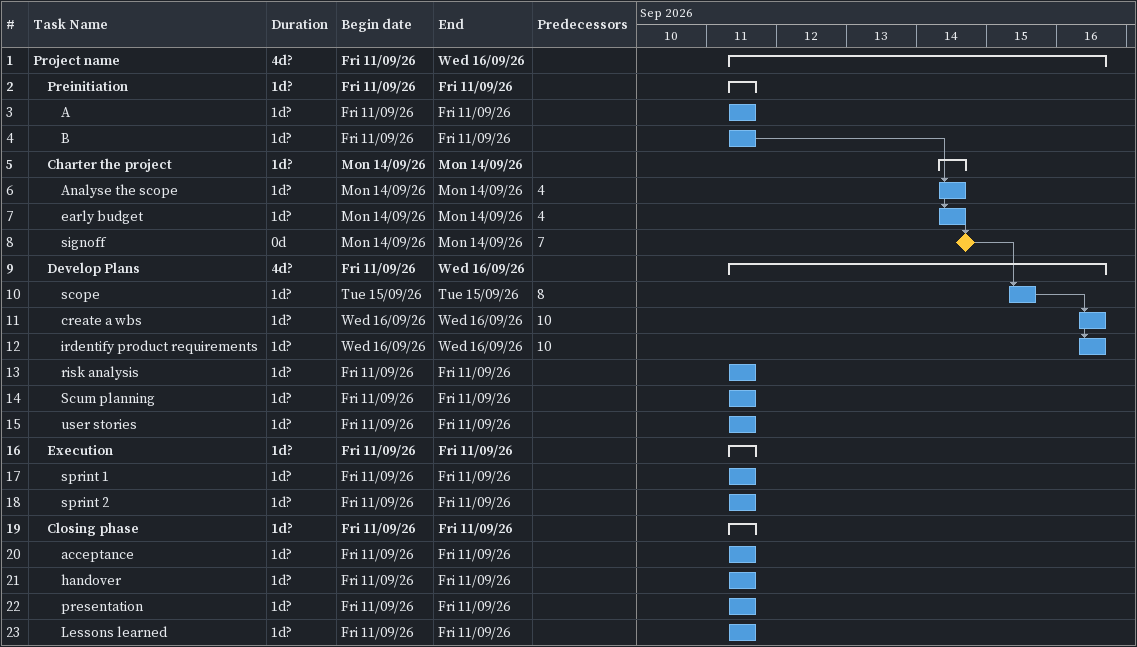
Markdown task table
| ID | Level | Task | Duration | Start | Finish | Predecessors |
|---|---|---|---|---|---|---|
| 1 | 1 | **Project name** | 4d? | 2026-09-11 | 2026-09-16 |  |
| 2 | 2 | **Preinitiation** | 1d? | 2026-09-11 | 2026-09-11 |  |
| 3 | 3 | A | 1d? | 2026-09-11 | 2026-09-11 |  |
| 4 | 3 | B | 1d? | 2026-09-11 | 2026-09-11 |  |
| 5 | 2 | **Charter the project** | 1d? | 2026-09-14 | 2026-09-14 |  |
| 6 | 3 | Analyse the scope | 1d? | 2026-09-14 | 2026-09-14 | 4 |
| 7 | 3 | early budget | 1d? | 2026-09-14 | 2026-09-14 | 4 |
| 8 | 3 | signoff | 0d | 2026-09-14 | 2026-09-14 | 7 |
| 9 | 2 | **Develop Plans** | 4d? | 2026-09-11 | 2026-09-16 |  |
| 10 | 3 | scope | 1d? | 2026-09-15 | 2026-09-15 | 8 |
| 11 | 3 | create a wbs | 1d? | 2026-09-16 | 2026-09-16 | 10 |
| 12 | 3 | irdentify product requirements | 1d? | 2026-09-16 | 2026-09-16 | 10 |
| 13 | 3 | risk analysis | 1d? | 2026-09-11 | 2026-09-11 |  |
| 14 | 3 | Scum planning | 1d? | 2026-09-11 | 2026-09-11 |  |
| 15 | 3 | user stories | 1d? | 2026-09-11 | 2026-09-11 |  |
| 16 | 2 | **Execution** | 1d? | 2026-09-11 | 2026-09-11 |  |
| 17 | 3 | sprint 1 | 1d? | 2026-09-11 | 2026-09-11 |  |
| 18 | 3 | sprint 2 | 1d? | 2026-09-11 | 2026-09-11 |  |
| 19 | 2 | **Closing phase** | 1d? | 2026-09-11 | 2026-09-11 |  |
| 20 | 3 | acceptance | 1d? | 2026-09-11 | 2026-09-11 |  |
| 21 | 3 | handover | 1d? | 2026-09-11 | 2026-09-11 |  |
| 22 | 3 | presentation | 1d? | 2026-09-11 | 2026-09-11 |  |
| 23 | 3 | Lessons learned | 1d? | 2026-09-11 | 2026-09-11 |  |
